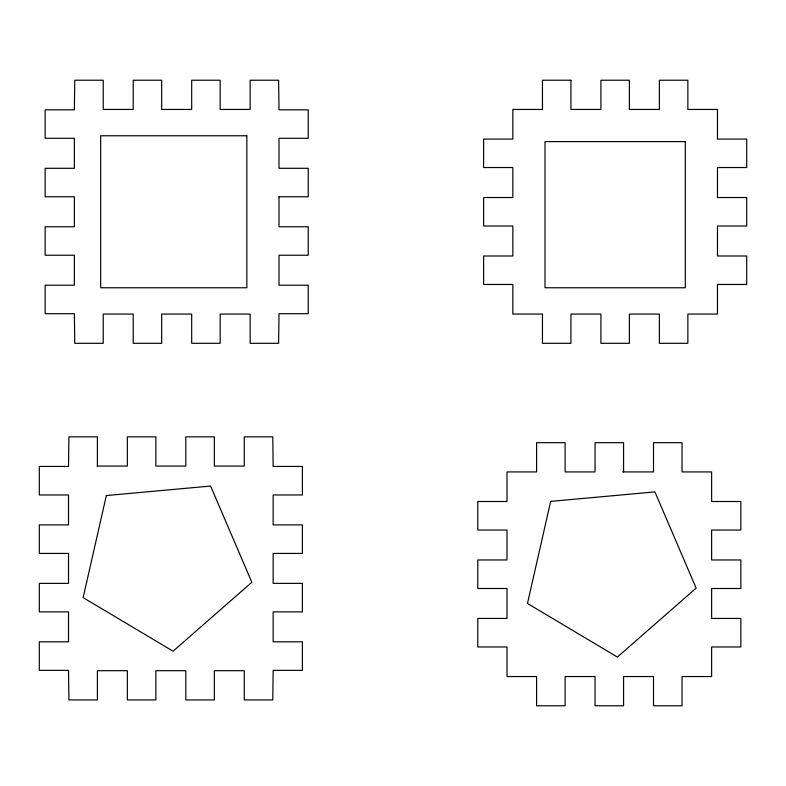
<?xml version="1.0" encoding="UTF-8"?>
<svg xmlns="http://www.w3.org/2000/svg" width="786" height="786" viewBox="0 0 786 786"><rect width="100%" height="100%" fill="white"/><g stroke="black" fill="none" stroke-linecap="round" stroke-linejoin="round"><path stroke-width="1.18" d="M279.001 196.765L308.23 196.765L308.23 168.302L279.001 168.302L279.001 138.307L308.23 138.307L308.23 109.834L279.001 109.834L278.617 80.221L250.144 80.221L250.144 109.451L220.159 109.451L220.159 80.221L191.686 80.221L191.686 109.451L161.69 109.451L161.69 80.221L133.217 80.221L133.217 109.451L103.231 109.451L103.231 80.221L74.758 80.221L74.375 109.834L45.146 109.834L45.146 138.307L74.375 138.307L74.375 168.302L45.146 168.302L45.146 196.765L74.375 196.765L74.375 226.761L45.146 226.761L45.146 255.234L74.375 255.234L74.375 285.22L45.146 285.22L45.146 313.693L74.375 313.693L74.758 343.305L103.231 343.305L103.231 314.076L133.217 314.076L133.217 343.305L161.69 343.305L161.69 314.076L191.686 314.076L191.686 343.305L220.159 343.305L220.159 314.076L250.144 314.076L250.144 343.305L278.617 343.305L279.001 313.693L308.23 313.693L308.23 285.22L279.001 285.22L279.001 255.234L308.23 255.234L308.23 226.761L279.001 226.761L279.001 196.657M97.1 466.078L127.342 466.078L127.342 436.849L155.874 436.849L155.874 466.078L185.81 466.078L185.81 436.849L214.342 436.849L214.342 466.078L244.269 466.078L244.269 436.849L272.801 436.849L273.155 466.432L302.384 466.432L302.384 494.964L273.155 494.964L273.155 524.891L302.384 524.891L302.384 553.423L273.155 553.423L273.155 583.359L302.384 583.359L302.384 611.881L273.155 611.881L273.155 641.818L302.384 641.818L302.384 670.35L273.155 670.35L272.801 699.933L244.269 699.933L244.269 670.694L214.342 670.694L214.342 699.933L185.81 699.933L185.81 670.694L155.874 670.694L155.874 699.933L127.342 699.933L127.342 670.694L97.415 670.694L97.415 699.933L68.883 699.933L68.529 670.35L39.3 670.35L39.3 641.818L68.529 641.818L68.529 611.881L39.3 611.881L39.3 583.359L68.529 583.359L68.529 553.423L39.3 553.423L39.3 524.891L68.529 524.891L68.529 494.964L39.3 494.964L39.3 466.432L68.529 466.432L68.883 436.849L97.415 436.849L97.415 466.078M622.62 471.924L653.51 471.924L653.51 442.695L682.042 442.695L682.042 471.924L711.625 471.924L711.625 501.507L740.854 501.507L740.854 530.039L711.625 530.039L711.625 559.966L740.854 559.966L740.854 588.498L711.625 588.498L711.625 618.435L740.854 618.435L740.854 646.966L711.625 646.966L711.625 676.55L682.042 676.55L682.042 705.779L653.51 705.779L653.51 676.55L623.573 676.55L623.573 705.779L595.051 705.779L595.051 676.55L565.114 676.55L565.114 705.779L536.583 705.779L536.583 676.55L506.999 676.55L506.999 646.966L477.77 646.966L477.77 618.435L506.999 618.435L506.999 588.498L477.77 588.498L477.77 559.966L506.999 559.966L506.999 530.039L477.77 530.039L477.77 501.507L506.999 501.507L506.999 471.924L536.583 471.924L536.583 442.695L565.114 442.695L565.114 471.924L595.051 471.924L595.051 442.695L623.573 442.695L623.573 471.924M106.346 495.544L83.149 597.615L173.067 651.221L251.834 582.269L210.589 486.053L106.346 495.544M550.662 501.389L527.465 603.461L617.383 657.067L696.15 588.115L654.915 491.898L550.662 501.389M570.931 80.221L542.458 80.221L542.458 109.451L512.845 109.451L512.845 139.063L483.616 139.063L483.616 167.536L512.845 167.536L512.845 197.532L483.616 197.532L483.616 226.004L512.845 226.004L512.845 255.99L483.616 255.99L483.616 284.463L512.845 284.463L512.845 314.076L542.458 314.076L542.458 343.305L570.931 343.305L570.931 314.076L600.926 314.076L600.926 343.305L629.389 343.305L629.389 314.076L659.385 314.076L659.385 343.305L687.858 343.305L687.858 314.076L717.471 314.076L717.471 284.463L746.7 284.463L746.7 255.99L717.471 255.99L717.471 226.004L746.7 226.004L746.7 197.532L717.471 197.532L717.471 167.536L746.7 167.536L746.7 139.063L717.471 139.063L717.471 109.451L687.858 109.451L687.858 80.221L659.385 80.221L659.385 109.451L629.389 109.451L629.389 80.221L600.926 80.221L600.926 109.451L570.931 109.451L570.931 80.221M246.843 135.762L100.687 135.762L100.687 287.764L246.843 287.764L246.843 135.762M685.313 141.608L545.003 141.608L545.003 287.764L685.313 287.764L685.313 141.608"/></g></svg>
